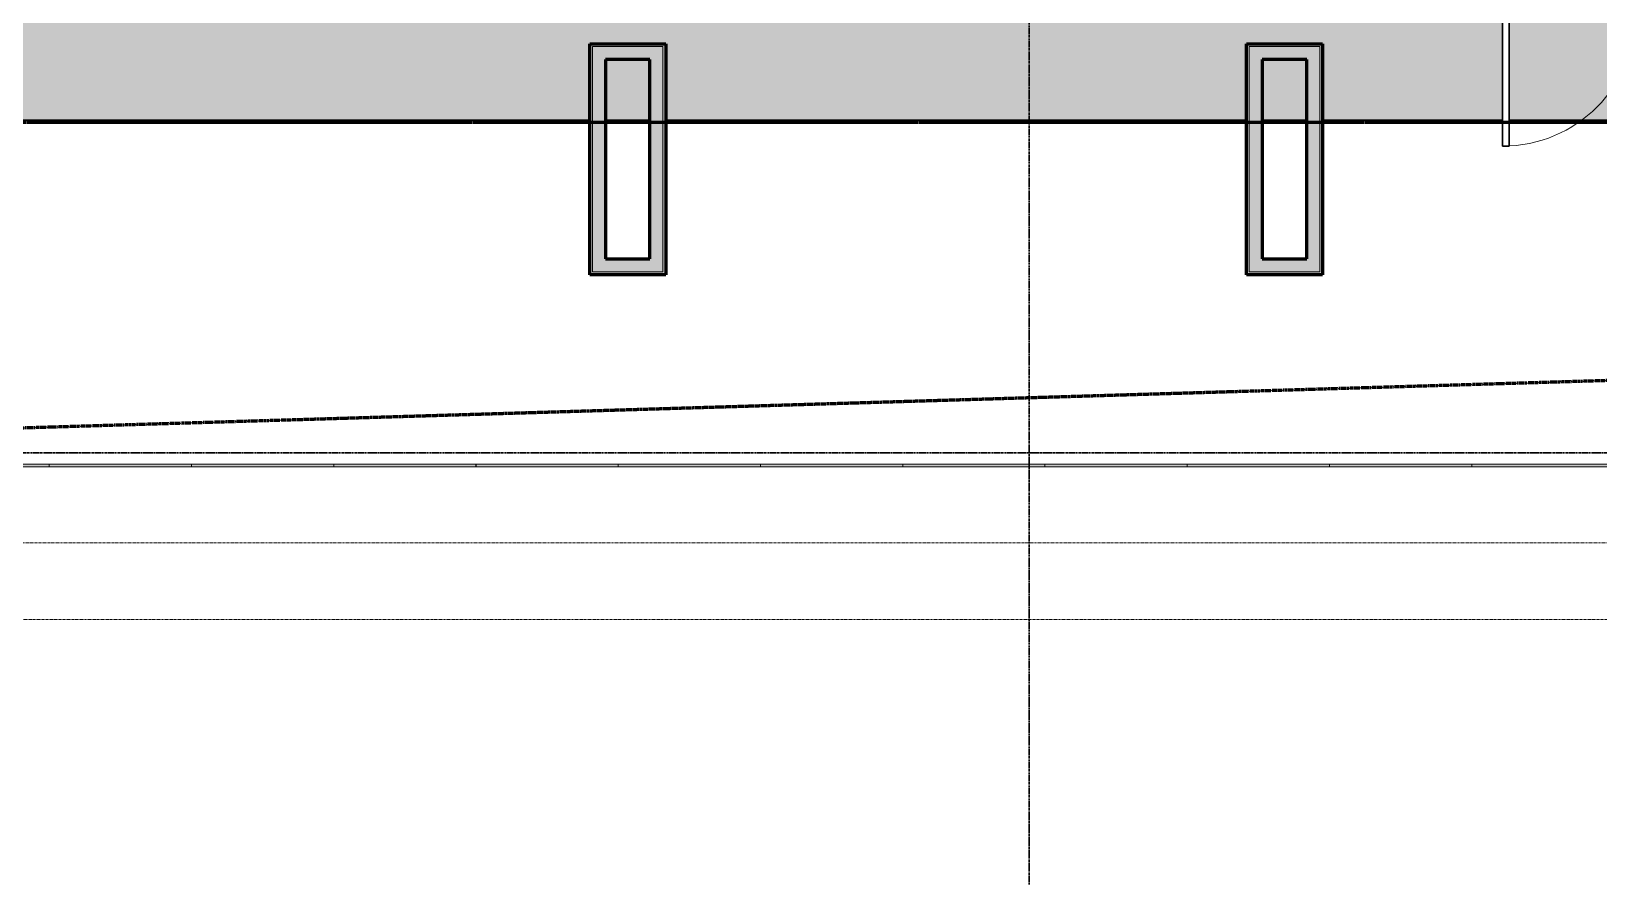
# Model space of a CAD drawing. Header units: inches. Extents: x -4110 to -1807, y 9775 to 11251.
# Drawn here: x -3096.2 to -2673.8, y 9774.9 to 10004.8 of the extents above; entities that cross this region are included whole.
import ezdxf

# ---------------------------------------------------------------- set-up
doc = ezdxf.new("R2010")
doc.units = ezdxf.units.IN
doc.header["$MEASUREMENT"] = 0
for name, pattern in [('Aligning Line 1_8_', [0.25, 0.125, -0.125]), ('Aligning Line 1_8__2_', [0.25, 0.125, -0.125]), ('Dash 1_16_', [0.125, 0.0625, -0.0625]), ('Double Dash 3_8_', [1, 0.375, -0.125, 0.125, -0.125, 0.125, -0.125]), ('Grid Line 1_2_', [0.875, 0.5, -0.125, 0.125, -0.125])]:
    doc.linetypes.add(name, pattern=pattern)
for name, color, linetype, lineweight in [('0-1', 7, 'Continuous', 5), ('0-3', 10, 'Continuous', 18), ('0-4', 250, 'Double Dash 3_8_', 60), ('A-CLNG-1', 10, 'Continuous', 18), ('A-CLNG-PATT-1', 252, 'Continuous', 18), ('A-DOOR-3', 7, 'Continuous', 9), ('A-DOOR-4', 50, 'Continuous', 30), ('A-DOOR-FRAM-3', 50, 'Continuous', 30), ('A-GLAZ-1', 10, 'Continuous', 18), ('A-GLAZ-6', 251, 'Continuous', 9), ('A-GLAZ-CURT-1', 35, 'Continuous', 9), ('A-GLAZ-CURT-2', 7, 'Continuous', 9), ('A-WALL-1', 8, 'Continuous', 5), ('A-WALL-5', 250, 'Continuous', 60), ('A-WALL-6', 10, 'Continuous', 18), ('A-WALL-8', 13, 'Continuous', 18), ('A-WALL-9', 23, 'Continuous', 5), ('C-PROP-LINE-2', 250, 'Dash 1_16_', 60), ('G-ANNO-SYMB-1', 147, 'Aligning Line 1_8_', 9), ('G-ANNO-SYMB-2', 147, 'Aligning Line 1_8__2_', 9), ('S-GRID-1', 1, 'Grid Line 1_2_', 30)]:
    doc.layers.add(name, color=color, linetype=linetype, lineweight=lineweight)

# ---------------------------------------------------------------- blocks, each defined once
blk = doc.blocks.new('CTR - 1st Phase - Unit Layouts_rvt-1-ENLARGED RCP - 1ST FLOOR PLAN - WEST')
at = {"layer": 'G-ANNO-SYMB-1'}
blk.add_line((-1871.59, 9846.28), (-4009.53, 9846.28), dxfattribs=at)
blk = doc.blocks.new('Horizontal_Siding - Horizontal_Siding-2907273-ENLARGED RCP - 1ST FLOOR PLAN - WEST')
at = {"layer": 'A-GLAZ-CURT-1'}
blk.add_hatch(color=256, dxfattribs=at).paths.add_polyline_path([(19.17, 2.25), (-19.17, 2.25), (-19.17, 1.5), (19.17, 1.5)], flags=0)
at = {"layer": 'A-GLAZ-CURT-2'}
for p, q in [((19.17, 2.25), (-19.17, 2.25)), ((-19.17, 2.25), (-19.17, 1.5)), ((-19.17, 1.5), (19.17, 1.5)), ((19.17, 2.25), (19.17, 1.5))]:
    blk.add_line(p, q, dxfattribs=at)
blk = doc.blocks.new('Perforated Panel at Magic-Pak - hvac panel - 2nd floor 2-2702974-ENLARGED RCP - 1ST FLOOR PLAN - WEST')
at = {"layer": 'A-GLAZ-6'}
h = blk.add_hatch(dxfattribs=at)
h.set_pattern_fill('FP_11', color=256, style=0, pattern_type=2)
h.set_pattern_definition([(0, (0, 4.156), (1, -1), [0.5, -1.5]), (270, (0.25, 4.406), (-1, -1), [0.5, -1.5])])
h.paths.add_polyline_path([(-4.47, 4.19), (-19.01, 4.19), (-19.01, 4.12), (19.01, 4.12), (19.01, 4.19)], flags=0)
at = {"layer": 'A-GLAZ-1'}
for p, q in [((19.01, 4.19), (-19.01, 4.19)), ((-19.01, 4.12), (-19.01, 4.19)), ((19.01, 4.12), (-19.01, 4.12)), ((19.01, 4.12), (19.01, 4.19))]:
    blk.add_line(p, q, dxfattribs=at)
blk = doc.blocks.new('STOREFRONT DOOR B - ALUM_ STILE W_ GLASS INSET-2790180-ENLARGED RCP - 1ST FLOOR PLAN - WEST')
at = {"layer": 'A-DOOR-3'}
blk.add_arc((18, 3.6875), 36, 90, 180, dxfattribs=at)
at = {"layer": 'A-DOOR-4'}
for p, q in [((18, 39.6875), (16.25, 39.6875)), ((16.25, 39.6875), (16.25, 3.6875)), ((18, 3.6875), (18, 39.6875)), ((16.25, 3.6875), (18, 3.6875))]:
    blk.add_line(p, q, dxfattribs=at)
at = {"layer": 'A-DOOR-FRAM-3'}
for p, q in [((-18, 3.6875), (-20, 3.6875)), ((-20, 3.6875), (-20, -2.0625)), ((-18, 1.75), (-18, 3.6875)), ((-17.375, 1.75), (-18, 1.75)), ((-17.375, -0.125), (-17.375, 1.75)), ((18, 1.75), (17.375, 1.75)), ((17.375, 1.75), (17.375, -0.125)), ((18, 3.6875), (18, 1.75)), ((20, 3.6875), (18, 3.6875)), ((20, -2.0625), (20, 3.6875)), ((-20, -2.0625), (-18, -2.0625)), ((-18, -2.0625), (-18, -0.125)), ((-18, -0.125), (-17.375, -0.125)), ((17.375, -0.125), (18, -0.125)), ((18, -0.125), (18, -2.0625)), ((18, -2.0625), (20, -2.0625))]:
    blk.add_line(p, q, dxfattribs=at)
blk = doc.blocks.new('Family - ___-2835860-ENLARGED RCP - 1ST FLOOR PLAN - WEST')
at = {"layer": 'C-PROP-LINE-2'}
blk.add_line((-2638.11, 9980.19), (-3860.72, 9980.19), dxfattribs=at)
blk = doc.blocks.new('Family - ___-2835932-ENLARGED RCP - 1ST FLOOR PLAN - WEST')
at = {"layer": 'C-PROP-LINE-2'}
blk.add_line((-2067.92, 9980.19), (-3860.72, 9980.19), dxfattribs=at)
blk = doc.blocks.new('Family - ___-2855424-ENLARGED RCP - 1ST FLOOR PLAN - WEST')
at = {"layer": 'C-PROP-LINE-2'}
blk.add_line((-3987.11, 9871.38), (-1871.59, 9934.71), dxfattribs=at)
blk = doc.blocks.new('CTR - 1st Phase - Shell_rvt-1-ENLARGED RCP - 1ST FLOOR PLAN - WEST')
at = {"layer": 'A-CLNG-PATT-1'}
h = blk.add_hatch(dxfattribs=at)
h.set_pattern_fill('FP_13', color=256, style=0, pattern_type=2)
h.set_pattern_definition([(180, (-1924.063, 10432.851), (5e-16, 4), []), (90, (-1924.063, 10432.851), (8, 8), [4, -28]), (90, (-1940.063, 10436.851), (8, 8), [4, -28])])
h.paths.add_polyline_path([(-3859.72, 9980.94), (-3147.37, 9980.94), (-3147.37, 10001.44), (-3126.87, 10001.44), (-3126.87, 9980.94), (-2945.77, 9980.94), (-2945.77, 10001.44), (-2925.27, 10001.44), (-2925.27, 9980.94), (-2768.77, 9980.94), (-2768.77, 10001.44), (-2748.27, 10001.44), (-2748.27, 9980.94), (-2699.75, 9980.94), (-2699.75, 10008.84), (-2720.56, 10008.84), (-2720.56, 10008.09), (-2749.56, 10008.09), (-2749.56, 10008.84), (-2830.52, 10008.84), (-2830.52, 10008.78), (-2832.4, 10008.78), (-2832.4, 10008.84), (-2866.52, 10008.84), (-2866.52, 10008.78), (-2868.4, 10008.78), (-2868.4, 10008.84), (-2868.77, 10008.84), (-2868.77, 10008.68), (-2906.27, 10008.68), (-2906.27, 10008.84), (-2964.77, 10008.84), (-2964.77, 10008.68), (-3002.27, 10008.68), (-3002.27, 10008.84), (-3002.65, 10008.84), (-3002.65, 10008.78), (-3004.52, 10008.78), (-3004.52, 10008.84), (-3100.56, 10008.84), (-3100.56, 10008.09), (-3129.56, 10008.09), (-3129.56, 10008.84), (-3144.69, 10008.84), (-3144.69, 10008.09), (-3173.69, 10008.09), (-3173.69, 10008.84), (-3269.72, 10008.84), (-3269.72, 10008.78), (-3271.6, 10008.78), (-3271.6, 10008.84), (-3271.97, 10008.84), (-3271.97, 10008.68), (-3309.47, 10008.68), (-3309.47, 10008.84), (-3487.22, 10008.84), (-3487.22, 10008.09), (-3516.22, 10008.09), (-3516.22, 10008.84), (-3832.07, 10008.84), (-3841.37, 9999.54), (-3851.85, 9988.78), (-3857.97, 9982.68)], flags=0)
h.paths.add_polyline_path([(-2698, 9980.94), (-2637.67, 9980.94), (-2637.67, 10008.84), (-2698, 10008.84), (-2698, 10000.09)], flags=0)
h.paths.add_polyline_path([(-2752.52, 9980.94), (-2752.52, 9997.19), (-2764.52, 9997.19), (-2764.52, 9980.94)], flags=0)
h.paths.add_polyline_path([(-3131.12, 9980.94), (-3131.12, 9997.19), (-3143.12, 9997.19), (-3143.12, 9980.94), (-3136.94, 9980.94)], flags=0)
h.paths.add_polyline_path([(-2929.52, 9980.94), (-2929.52, 9997.19), (-2941.52, 9997.19), (-2941.52, 9980.94)], flags=0)
h.paths.add_polyline_path([(-2334.69, 9980.94), (-2068.3, 9980.94), (-2068.67, 9981.31), (-2068.67, 9981.19), (-2076.42, 9989.06), (-2096.2, 10008.84), (-2309.72, 10008.84), (-2309.72, 10008.78), (-2311.6, 10008.78), (-2311.6, 10008.84), (-2311.97, 10008.84), (-2311.97, 10008.68), (-2349.47, 10008.68), (-2349.47, 10008.84), (-2522.97, 10008.84), (-2522.97, 9980.94), (-2343.11, 9980.94)], flags=0)
h.paths.add_polyline_path([(-3444.12, 9995.64), (-3476.12, 9995.64), (-3476.12, 10008.64), (-3412.12, 10008.64), (-3412.12, 9995.64)], flags=0)
h.paths.add_polyline_path([(-2096.2, 10822.74), (-2095.87, 10823.21), (-2076.8, 10842.8), (-2068.92, 10850.64), (-2096.82, 10850.64), (-2096.82, 10823.99), (-2097.57, 10823.99), (-2097.57, 10822.74), (-2096.57, 10822.74)], flags=0)
h.paths.add_polyline_path([(-2887.07, 10822.74), (-2887.07, 10822.9), (-2849.57, 10822.9), (-2849.57, 10822.74), (-2849.2, 10822.74), (-2849.2, 10822.8), (-2847.32, 10822.8), (-2847.32, 10822.74), (-2751.29, 10822.74), (-2751.29, 10823.49), (-2722.29, 10823.49), (-2722.29, 10822.74), (-2707.16, 10822.74), (-2707.16, 10823.49), (-2678.16, 10823.49), (-2678.16, 10822.74), (-2582.12, 10822.74), (-2582.12, 10822.8), (-2580.25, 10822.8), (-2580.25, 10822.74), (-2579.87, 10822.74), (-2579.87, 10822.9), (-2542.37, 10822.9), (-2542.37, 10822.74), (-2349.47, 10822.74), (-2349.47, 10822.9), (-2311.97, 10822.9), (-2311.97, 10822.74), (-2311.6, 10822.74), (-2311.6, 10822.8), (-2309.72, 10822.8), (-2309.72, 10822.74), (-2097.89, 10822.76), (-2097.89, 10825.21), (-2098.86, 10825.28), (-2099.01, 10825.34), (-2099.07, 10825.49), (-2097.57, 10825.49), (-2097.57, 10850.64), (-3399.92, 10850.64), (-3399.92, 10822.74), (-3367.07, 10822.74), (-3367.07, 10822.9), (-3329.57, 10822.9), (-3329.57, 10822.74), (-3329.2, 10822.74), (-3329.2, 10822.8), (-3327.32, 10822.8), (-3327.32, 10822.74), (-3293.2, 10822.74), (-3293.2, 10822.8), (-3291.32, 10822.8), (-3291.32, 10822.74), (-3244.26, 10822.74), (-3244.26, 10823.49), (-3215.26, 10823.49), (-3215.26, 10822.74), (-3136.52, 10822.74), (-3136.52, 10822.8), (-3134.65, 10822.8), (-3134.65, 10822.74), (-3100.52, 10822.74), (-3100.52, 10822.8), (-3098.65, 10822.8), (-3098.65, 10822.74), (-3098.27, 10822.74), (-3098.27, 10822.9), (-3060.77, 10822.9), (-3060.77, 10822.74), (-3021.32, 10822.74), (-3021.32, 10823.49), (-2992.32, 10823.49), (-2992.32, 10822.74), (-2946.57, 10822.74)], flags=0)
h.paths.add_polyline_path([(-2068.67, 10850.26), (-2068.3, 10850.64), (-2068.67, 10850.64)], flags=0)
at = {"layer": 'A-WALL-1'}
h = blk.add_hatch(color=256, dxfattribs=at)
h.paths.add_polyline_path([(-3825.61, 9980.69), (-3520.94, 9980.69), (-3520.94, 9980.94), (-3851.85, 9980.94), (-3851.85, 9980.69), (-3832.07, 9980.69)], flags=0)
h.paths.add_polyline_path([(-3175.71, 9980.69), (-3175.34, 9980.69), (-3175.34, 9980.94), (-3482.91, 9980.94), (-3482.91, 9980.69), (-3175.77, 9980.69)], flags=0)
h.paths.add_polyline_path([(-3136.94, 9980.69), (-3136.94, 9980.94), (-3137.31, 9980.94), (-3137.31, 9980.69)], flags=0)
h.paths.add_polyline_path([(-2768.77, 9980.69), (-2768.77, 9980.94), (-2830.11, 9980.94), (-2830.11, 9980.69), (-2814.62, 9980.69)], flags=0)
h.paths.add_polyline_path([(-2881.98, 9980.69), (-2868.14, 9980.69), (-2868.14, 9980.94), (-2925.27, 9980.94), (-2925.27, 9980.69), (-2906.54, 9980.69)], flags=0)
h.paths.add_polyline_path([(-2764.52, 9980.69), (-2752.52, 9980.69), (-2752.52, 9980.94), (-2764.52, 9980.94), (-2764.52, 9980.85)], flags=0)
h.paths.add_polyline_path([(-2748.27, 9980.69), (-2699.75, 9980.69), (-2699.75, 9980.94), (-2748.27, 9980.94), (-2748.27, 9980.83)], flags=0)
h.paths.add_polyline_path([(-3057.68, 9980.69), (-2945.77, 9980.69), (-2945.77, 9980.94), (-3098.91, 9980.94), (-3098.91, 9980.69), (-3084.06, 9980.69)], flags=0)
h.paths.add_polyline_path([(-2929.52, 9980.69), (-2929.52, 9980.94), (-2941.52, 9980.94), (-2941.52, 9980.69)], flags=0)
h.paths.add_polyline_path([(-2698, 9980.69), (-2638.11, 9980.69), (-2638.11, 9980.94), (-2698, 9980.94), (-2698, 9980.77)], flags=0)
blk.add_hatch(color=256, dxfattribs=at).paths.add_polyline_path([(-2868.14, 9980.75), (-2830.11, 9980.75), (-2830.11, 9980.94), (-2868.14, 9980.94)], flags=0)
at = {"layer": 'A-WALL-8'}
for points in [[(-2941.52, 10000.69), (-2926.02, 10000.69), (-2926.03, 10001.44), (-2945.02, 10001.44), (-2945.02, 10000.69)], [(-2945.02, 9939.94), (-2941.52, 9939.94), (-2941.52, 10000.69), (-2945.02, 10000.69), (-2945.02, 9962.53)], [(-2926.02, 9939.94), (-2925.27, 9939.94), (-2925.27, 10001.44), (-2926.02, 10001.44), (-2926.02, 9943.44)], [(-2764.52, 10000.69), (-2749.02, 10000.69), (-2749.03, 10001.44), (-2768.02, 10001.44), (-2768.02, 10000.69)], [(-2768.02, 9939.94), (-2764.52, 9939.94), (-2764.52, 10000.69), (-2768.02, 10000.69), (-2768.02, 9962.53)], [(-2749.02, 9939.94), (-2748.27, 9939.94), (-2748.27, 10001.44), (-2749.02, 10001.44), (-2749.02, 9943.44)], [(-2929.52, 9939.94), (-2926.02, 9939.94), (-2926.02, 9943.44), (-2941.52, 9943.44), (-2941.52, 9939.94)], [(-2752.52, 9939.94), (-2749.02, 9939.94), (-2749.02, 9943.44), (-2764.52, 9943.44), (-2764.52, 9939.94)]]:
    blk.add_hatch(color=256, dxfattribs=at).paths.add_polyline_path(points, flags=0)
at = {"layer": 'A-WALL-9'}
for points in [[(-2945.77, 9939.19), (-2945.02, 9939.19), (-2945.02, 10001.44), (-2945.77, 10001.44), (-2945.77, 9939.94)], [(-2929.52, 9997.19), (-2929.52, 10000.69), (-2941.52, 10000.69), (-2941.52, 9997.19)], [(-2926.02, 9943.44), (-2926.02, 10000.69), (-2929.52, 10000.69), (-2929.52, 9943.44)], [(-2768.77, 9939.19), (-2768.02, 9939.19), (-2768.02, 10001.44), (-2768.77, 10001.44), (-2768.77, 9939.94)], [(-2752.52, 9997.19), (-2752.52, 10000.69), (-2764.52, 10000.69), (-2764.52, 9997.19)], [(-2749.02, 9943.44), (-2749.02, 10000.69), (-2752.52, 10000.69), (-2752.52, 9943.44)], [(-2929.52, 9939.19), (-2925.27, 9939.19), (-2925.27, 9939.94), (-2945.02, 9939.94), (-2945.02, 9939.19), (-2941.52, 9939.19)], [(-2752.52, 9939.19), (-2748.27, 9939.19), (-2748.27, 9939.94), (-2768.02, 9939.94), (-2768.02, 9939.19), (-2764.52, 9939.19)]]:
    blk.add_hatch(color=256, dxfattribs=at).paths.add_polyline_path(points, flags=0)
at = {"layer": 'A-CLNG-1'}
for p, q in [((-2945.77, 9980.94), (-3098.91, 9980.94)), ((-2929.52, 9980.94), (-2941.52, 9980.94)), ((-2868.14, 9980.94), (-2925.27, 9980.94)), ((-2830.11, 9980.94), (-2868.14, 9980.94)), ((-2768.77, 9980.94), (-2830.11, 9980.94)), ((-2752.52, 9980.94), (-2764.52, 9980.94)), ((-2699.75, 9980.94), (-2748.27, 9980.94)), ((-2638.11, 9980.94), (-2698, 9980.94))]:
    blk.add_line(p, q, dxfattribs=at)
at = {"layer": 'A-WALL-5'}
for p, q in [((-2945.77, 9939.19), (-2945.77, 10001.44)), ((-2945.77, 10001.44), (-2945.02, 10001.44)), ((-2945.02, 10001.44), (-2941.52, 10001.44)), ((-2941.52, 10001.44), (-2929.52, 10001.44)), ((-2929.52, 10001.44), (-2926.02, 10001.44)), ((-2926.02, 10001.44), (-2925.27, 10001.44)), ((-2925.27, 10001.44), (-2925.27, 9943.44)), ((-2768.77, 9939.19), (-2768.77, 10001.44)), ((-2768.77, 10001.44), (-2768.02, 10001.44)), ((-2768.02, 10001.44), (-2764.52, 10001.44)), ((-2764.52, 10001.44), (-2752.52, 10001.44)), ((-2752.52, 10001.44), (-2749.02, 10001.44)), ((-2749.02, 10001.44), (-2748.27, 10001.44)), ((-2748.27, 10001.44), (-2748.27, 9943.44)), ((-2941.52, 9997.19), (-2941.52, 9943.44)), ((-2929.52, 9997.19), (-2941.52, 9997.19)), ((-2929.52, 9943.44), (-2929.52, 9997.19)), ((-2764.52, 9997.19), (-2764.52, 9943.44)), ((-2752.52, 9997.19), (-2764.52, 9997.19)), ((-2752.52, 9943.44), (-2752.52, 9997.19)), ((-2941.52, 9943.44), (-2929.52, 9943.44)), ((-2925.27, 9943.44), (-2925.27, 9939.94)), ((-2764.52, 9943.44), (-2752.52, 9943.44)), ((-2748.27, 9943.44), (-2748.27, 9939.94)), ((-2945.02, 9939.19), (-2945.77, 9939.19)), ((-2941.52, 9939.19), (-2945.02, 9939.19)), ((-2925.27, 9939.19), (-2941.52, 9939.19)), ((-2925.27, 9939.94), (-2925.27, 9939.19)), ((-2768.02, 9939.19), (-2768.77, 9939.19)), ((-2764.52, 9939.19), (-2768.02, 9939.19)), ((-2748.27, 9939.19), (-2764.52, 9939.19)), ((-2748.27, 9939.94), (-2748.27, 9939.19))]:
    blk.add_line(p, q, dxfattribs=at)
at = {"layer": 'A-WALL-6'}
for p, q in [((-2945.02, 9939.94), (-2945.02, 10000.69)), ((-2941.52, 10000.69), (-2945.02, 10000.69)), ((-2929.52, 10000.69), (-2941.52, 10000.69)), ((-2926.02, 10000.69), (-2929.52, 10000.69)), ((-2926.02, 9943.44), (-2926.02, 10000.69)), ((-2768.02, 9939.94), (-2768.02, 10000.69)), ((-2764.52, 10000.69), (-2768.02, 10000.69)), ((-2752.52, 10000.69), (-2764.52, 10000.69)), ((-2749.02, 10000.69), (-2752.52, 10000.69)), ((-2749.02, 9943.44), (-2749.02, 10000.69)), ((-3098.91, 9980.94), (-2945.77, 9980.94)), ((-3098.91, 9980.69), (-2945.77, 9980.69)), ((-2941.52, 9980.94), (-2929.52, 9980.94)), ((-2941.52, 9980.69), (-2929.52, 9980.69)), ((-2925.27, 9980.94), (-2868.14, 9980.94)), ((-2925.27, 9980.69), (-2868.14, 9980.69)), ((-2868.14, 9980.94), (-2868.14, 9980.69)), ((-2830.11, 9980.69), (-2830.11, 9980.94)), ((-2830.11, 9980.94), (-2768.77, 9980.94)), ((-2830.11, 9980.69), (-2768.77, 9980.69)), ((-2764.52, 9980.94), (-2752.52, 9980.94)), ((-2764.52, 9980.69), (-2752.52, 9980.69)), ((-2748.27, 9980.94), (-2699.75, 9980.94)), ((-2748.27, 9980.69), (-2699.75, 9980.69)), ((-2698, 9980.94), (-2638.11, 9980.94)), ((-2698, 9980.69), (-2638.11, 9980.69)), ((-2926.02, 9939.94), (-2926.02, 9943.44)), ((-2749.02, 9939.94), (-2749.02, 9943.44)), ((-2945.02, 9939.94), (-2941.52, 9939.94)), ((-2926.02, 9939.94), (-2941.52, 9939.94)), ((-2768.02, 9939.94), (-2764.52, 9939.94)), ((-2749.02, 9939.94), (-2764.52, 9939.94))]:
    blk.add_line(p, q, dxfattribs=at)
at = {"layer": '0-3', "rotation": 180}
for name, p in [('STOREFRONT DOOR B - ALUM_ STILE W_ GLASS INSET-2790180-ENLARGED RCP - 1ST FLOOR PLAN - WEST', (-2681.75, 10013.53)), ('Perforated Panel at Magic-Pak - hvac panel - 2nd floor 2-2702974-ENLARGED RCP - 1ST FLOOR PLAN - WEST', (-2849.12, 9984.88)), ('Horizontal_Siding - Horizontal_Siding-2907273-ENLARGED RCP - 1ST FLOOR PLAN - WEST', (-3110.59, 9889.69)), ('Horizontal_Siding - Horizontal_Siding-2907273-ENLARGED RCP - 1ST FLOOR PLAN - WEST', (-3072.26, 9889.69)), ('Horizontal_Siding - Horizontal_Siding-2907273-ENLARGED RCP - 1ST FLOOR PLAN - WEST', (-3033.92, 9889.69)), ('Horizontal_Siding - Horizontal_Siding-2907273-ENLARGED RCP - 1ST FLOOR PLAN - WEST', (-2995.58, 9889.69)), ('Horizontal_Siding - Horizontal_Siding-2907273-ENLARGED RCP - 1ST FLOOR PLAN - WEST', (-2957.25, 9889.69)), ('Horizontal_Siding - Horizontal_Siding-2907273-ENLARGED RCP - 1ST FLOOR PLAN - WEST', (-2918.91, 9889.69)), ('Horizontal_Siding - Horizontal_Siding-2907273-ENLARGED RCP - 1ST FLOOR PLAN - WEST', (-2880.57, 9889.69)), ('Horizontal_Siding - Horizontal_Siding-2907273-ENLARGED RCP - 1ST FLOOR PLAN - WEST', (-2842.24, 9889.69)), ('Horizontal_Siding - Horizontal_Siding-2907273-ENLARGED RCP - 1ST FLOOR PLAN - WEST', (-2803.9, 9889.69)), ('Horizontal_Siding - Horizontal_Siding-2907273-ENLARGED RCP - 1ST FLOOR PLAN - WEST', (-2765.56, 9889.69)), ('Horizontal_Siding - Horizontal_Siding-2907273-ENLARGED RCP - 1ST FLOOR PLAN - WEST', (-2727.23, 9889.69)), ('Horizontal_Siding - Horizontal_Siding-2907273-ENLARGED RCP - 1ST FLOOR PLAN - WEST', (-2688.89, 9889.69))]:
    blk.add_blockref(name, p, dxfattribs=at)
at = {"layer": '0-4'}
for name in ['Family - ___-2835860-ENLARGED RCP - 1ST FLOOR PLAN - WEST', 'Family - ___-2835932-ENLARGED RCP - 1ST FLOOR PLAN - WEST', 'Family - ___-2855424-ENLARGED RCP - 1ST FLOOR PLAN - WEST']:
    blk.add_blockref(name, (0, 0), dxfattribs=at)
blk = doc.blocks.new('CTR - 1st Phase - Structure_rvt-1-ENLARGED RCP - 1ST FLOOR PLAN - WEST')
at = {"layer": 'G-ANNO-SYMB-2'}
blk.add_line((-1904.06, 9867.01), (-3864.19, 9867.01), dxfattribs=at)
at = {"layer": 'S-GRID-1'}
for p, q in [((-2827.32, 9774.88), (-2827.32, 11217.93)), ((-1807.14, 9891.19), (-4076.95, 9891.19))]:
    blk.add_line(p, q, dxfattribs=at)

msp = doc.modelspace()

# ---------------------------------------------------------------- block references
at = {"layer": '0-1'}
for name in ['CTR - 1st Phase - Structure_rvt-1-ENLARGED RCP - 1ST FLOOR PLAN - WEST', 'CTR - 1st Phase - Unit Layouts_rvt-1-ENLARGED RCP - 1ST FLOOR PLAN - WEST', 'CTR - 1st Phase - Shell_rvt-1-ENLARGED RCP - 1ST FLOOR PLAN - WEST']:
    msp.add_blockref(name, (0, 0), dxfattribs=at)

doc.saveas('drawing.dxf')
